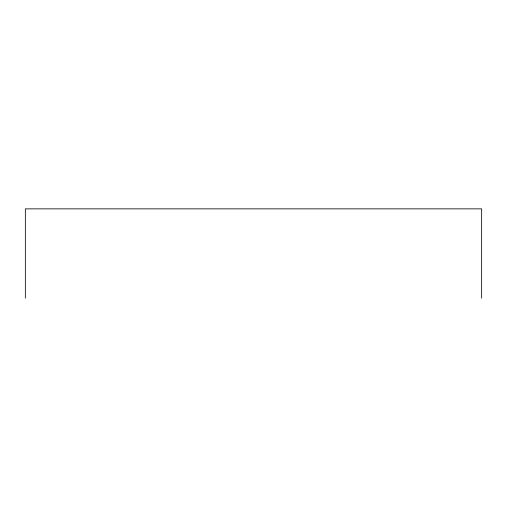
<?xml version="1.0" encoding="UTF-8"?>
<svg xmlns="http://www.w3.org/2000/svg" width="507" height="507" viewBox="0 0 507 507"><rect width="100%" height="100%" fill="white"/><g stroke="black" fill="none" stroke-linecap="round" stroke-linejoin="round"><path stroke-width="0.76" d="M481.65 298.135L481.65 208.865L25.35 208.865L25.35 298.135"/></g></svg>
